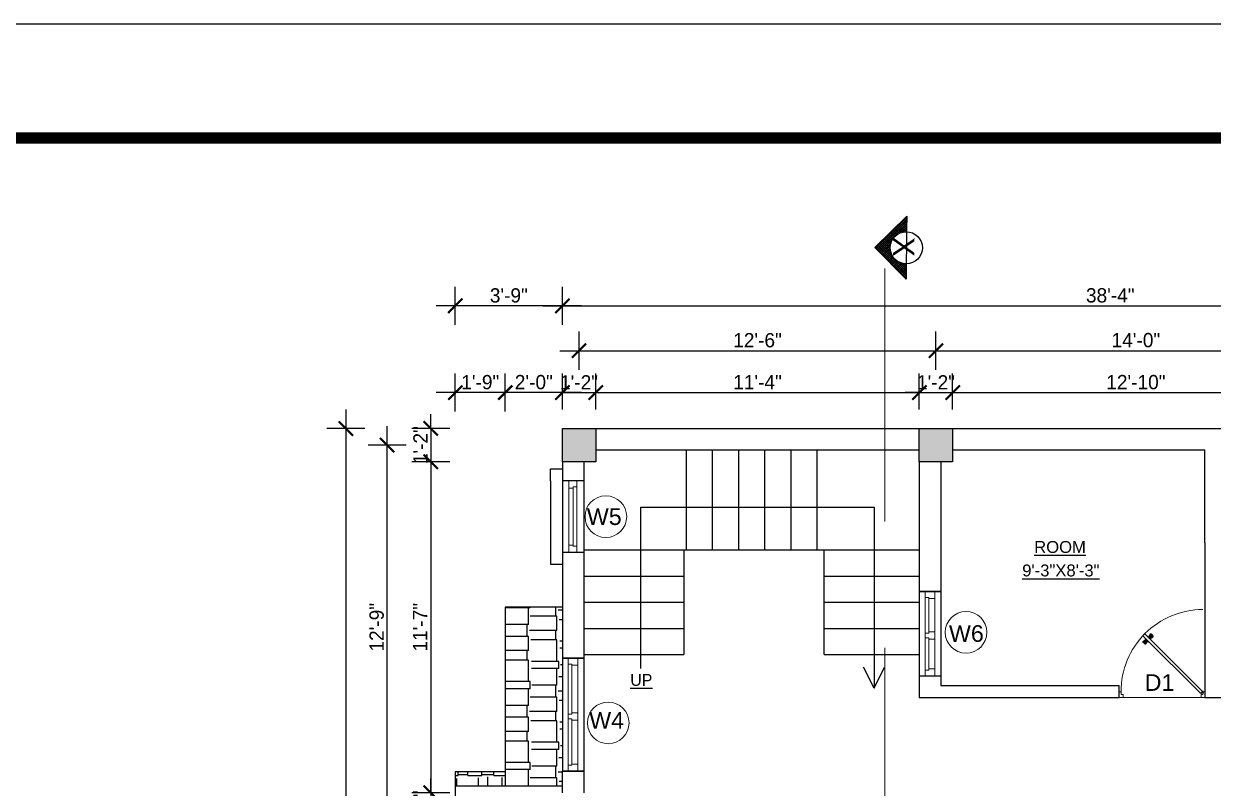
# Model space of a CAD drawing. Header units: inches. Extents: x 3672 to 10975, y -27382 to -746.
# Drawn here: x 4531.6 to 5031.4, y -25343.6 to -25022.4 of the extents above; entities that cross this region are included whole.
import ezdxf

# ---------------------------------------------------------------- set-up
doc = ezdxf.new("R2010")
doc.units = ezdxf.units.IN
doc.header["$LTSCALE"] = 17
doc.header["$MEASUREMENT"] = 0
doc.linetypes.add('21_FP_00$0$HIDDEN', pattern=[0.375, 0.25, -0.125])
doc.linetypes.add('PHANTOM2', pattern=[1.25, 0.625, -0.125, 0.125, -0.125, 0.125, -0.125])
for name, color, linetype, lineweight in [('25 BOT BAR', 12, 'Continuous', 25), ('aa_section_line', 2, 'PHANTOM2', 13), ('DOOR & WIN', 1, 'Continuous', 25), ('OUTLINE', 1, 'Continuous', 25), ('PUERTAS', 7, 'Continuous', 9), ('TEXT', 231, 'Continuous', 20), ('WINDOW FRAME PLAN', 162, 'Continuous', 18)]:
    doc.layers.add(name, color=color, linetype=linetype, lineweight=lineweight)
doc.layers.add('A-Sect-Iden', color=111, linetype='Continuous')
doc.styles.add('ARCHITECTURE', font='stylu.ttf')
doc.styles.add('DIMTEXT', font='arial.ttf', dxfattribs={"height": 6})
doc.styles.add('HEADING', font='swissel.ttf')
doc.dimstyles.new('8 SCALE', dxfattribs={"dimscale": 0, "dimtxt": 6, "dimasz": 6, "dimexe": 8, "dimexo": 8, "dimgap": 1.25, "dimtad": 1, "dimdec": 0, "dimzin": 3, "dimdsep": 46, "dimlunit": 4, "dimtxsty": 'ARCHITECTURE', "dimblk": 'ARCHTICK', "dimcen": 8, "dimdle": 8, "dimclrd": 5, "dimclre": 5, "dimclrt": 7, "dimadec": 0, "dimazin": 0, "dimtfac": 0.75, "dimtdec": 0, "dimtix": 1, "dimtmove": 2, "dimatfit": 3, "dimldrblk": 'ARCHTICK', "dimfxl": 8, "dimfxlon": 1, "dimtolj": 1, "dimtzin": 0, "dimlwd": -1, "dimlwe": -1, "dimarcsym": 0})

# ---------------------------------------------------------------- blocks, each defined once
blk = doc.blocks.new('3ft')
at = {"layer": 'PUERTAS', "color": 6}
for p, q in [((1.01, 2.52), (25.23, 26.74)), ((26.05, 25.92), (1.77, 1.64)), ((26.05, 25.92), (25.23, 26.74)), ((0, 2.4), (0, 0)), ((0.72, 2.4), (0, 2.4)), ((1.6, 0), (0, 0)), ((0.72, 1.52), (0.72, 2.44)), ((0.8, 1.52), (0.72, 1.52)), ((0.8, 1.52), (0.8, 2.41)), ((0.8, 1.2), (0.8, 1.52)), ((1.6, 1.2), (0.8, 1.2)), ((1.57, 1.84), (0.94, 2.47)), ((1.63, 1.89), (0.97, 2.55)), ((1.63, 1.89), (1.57, 1.84)), ((1.77, 1.64), (1.57, 1.84)), ((1.6, 0), (1.6, 1.2)), ((34.4, 0), (34.4, 1.2)), ((34.4, 1.2), (35.2, 1.2)), ((34.4, 0), (36, 0)), ((35.2, 1.2), (35.2, 2.4)), ((35.2, 2.4), (36, 2.4)), ((36, 0), (36, 2.4))]:
    blk.add_line(p, q, dxfattribs=at)
at = {"layer": 'PUERTAS', "color": 8}
for p, q in [((22.57, 24.94), (21.65, 25.68)), ((22.63, 24.99), (21.69, 25.75)), ((22.74, 25.1), (21.84, 25.9)), ((22.13, 26.28), (21.98, 26.13)), ((22.88, 25.24), (22.01, 26.06)), ((22.13, 26.28), (22.27, 26.42)), ((22.29, 26.41), (22.27, 26.42)), ((23.16, 25.52), (22.34, 26.39)), ((23.3, 25.66), (22.5, 26.56)), ((23.41, 25.77), (22.65, 26.71)), ((23.46, 25.83), (22.72, 26.75)), ((22.95, 24.96), (22.84, 25.07)), ((22.98, 24.99), (22.86, 25.1)), ((23.03, 25.04), (22.91, 25.15)), ((23.11, 25.12), (22.99, 25.23)), ((23.13, 24.76), (23.18, 24.99)), ((23.28, 25.3), (23.17, 25.41)), ((23.36, 25.37), (23.25, 25.49)), ((23.31, 24.94), (23.28, 25.08)), ((23.41, 25.43), (23.3, 25.54)), ((23.46, 25.09), (23.32, 25.13)), ((23.44, 25.45), (23.33, 25.56)), ((23.64, 25.27), (23.41, 25.22)), ((23.87, 25.49), (23.49, 25.3)), ((24.08, 25.71), (23.57, 25.38)), ((22.69, 24.32), (23.02, 24.83)), ((22.91, 24.53), (23.1, 24.91)), ((23.63, 23.38), (24.14, 23.72)), ((23.84, 23.6), (24.22, 23.79)), ((24.07, 23.82), (24.3, 23.88)), ((24.25, 24), (24.39, 23.97)), ((24.25, 23.26), (24.99, 22.34)), ((24.27, 23.64), (24.38, 23.53)), ((24.3, 23.67), (24.41, 23.56)), ((24.3, 23.32), (25.06, 22.38)), ((24.35, 23.72), (24.46, 23.61)), ((24.4, 24.15), (24.43, 24.01)), ((24.41, 23.43), (25.2, 22.53)), ((24.43, 23.8), (24.54, 23.69)), ((24.58, 24.33), (24.52, 24.1)), ((24.55, 23.57), (25.37, 22.7)), ((24.6, 23.97), (24.72, 23.86)), ((24.8, 24.56), (24.61, 24.18)), ((25.02, 24.77), (24.68, 24.26)), ((24.68, 24.05), (24.79, 23.94)), ((24.73, 24.1), (24.85, 23.99)), ((24.76, 24.13), (24.87, 24.02)), ((24.83, 23.85), (25.7, 23.03)), ((24.97, 23.99), (25.87, 23.2)), ((25.08, 24.1), (26.02, 23.34)), ((25.14, 24.15), (26.06, 23.41)), ((25.58, 22.82), (25.43, 22.67)), ((25.58, 22.82), (25.73, 22.97)), ((25.72, 22.98), (25.73, 22.97)), ((0, 0), (36, 0))]:
    blk.add_line(p, q, dxfattribs=at)
at = {"layer": 'PUERTAS', "color": 1}
for p, q in [((21.67, 25.73), (22.17, 26.23)), ((22.49, 24.95), (21.67, 25.61)), ((21.7, 25.82), (22.14, 26.26)), ((21.73, 25.79), (21.7, 25.82)), ((22.58, 26.7), (22.14, 26.26)), ((22.67, 26.73), (22.17, 26.23)), ((22.61, 26.67), (22.58, 26.7)), ((22.6, 24.96), (23.02, 25.38)), ((22.7, 25.07), (22.71, 25.06)), ((23.45, 25.91), (22.79, 26.73)), ((22.82, 25.06), (23.08, 25.32)), ((22.94, 24.95), (22.83, 25.07)), ((22.93, 24.94), (23.19, 25.21)), ((23.44, 25.81), (23.02, 25.38)), ((23.34, 25.58), (23.08, 25.32)), ((23.46, 25.47), (23.19, 25.21)), ((23.33, 25.7), (23.34, 25.69)), ((23.45, 25.46), (23.33, 25.57)), ((23.57, 25.47), (23.57, 25.47)), ((24.15, 25.79), (23.68, 25.48)), ((23.68, 25.48), (23.68, 25.48)), ((24.27, 25.78), (24.26, 25.79)), ((22.61, 24.25), (22.92, 24.72)), ((22.62, 24.13), (22.61, 24.14)), ((22.92, 24.72), (22.92, 24.72)), ((22.93, 24.84), (22.93, 24.83)), ((23.44, 23.31), (23.45, 23.3)), ((23.56, 23.3), (24.03, 23.61)), ((24.03, 23.61), (24.03, 23.62)), ((24.14, 23.62), (24.14, 23.62)), ((24.25, 23.62), (24.51, 23.89)), ((24.26, 23.29), (24.69, 23.71)), ((24.26, 23.63), (24.37, 23.52)), ((24.26, 23.18), (24.92, 22.37)), ((24.37, 23.52), (24.63, 23.77)), ((24.37, 23.4), (24.37, 23.4)), ((24.78, 24.15), (24.51, 23.89)), ((24.89, 24.03), (24.63, 23.77)), ((25.11, 24.14), (24.69, 23.71)), ((24.77, 24.14), (24.88, 24.03)), ((24.79, 24.38), (24.78, 24.37)), ((24.78, 24.26), (24.78, 24.26)), ((25.1, 24.84), (24.79, 24.38)), ((25, 24.03), (25, 24.03)), ((25.04, 22.36), (25.54, 22.86)), ((25.09, 24.96), (25.1, 24.95)), ((25.1, 22.42), (25.13, 22.39)), ((25.13, 22.39), (25.57, 22.83)), ((25.22, 24.14), (26.03, 23.48)), ((26.04, 23.37), (25.54, 22.86)), ((26.01, 23.27), (25.57, 22.83)), ((25.98, 23.3), (26.01, 23.27))]:
    blk.add_line(p, q, dxfattribs=at)
at = {"layer": 'PUERTAS', "color": 2}
for p, q in [((21.99, 26.11), (21.98, 26.13)), ((25.42, 22.68), (25.43, 22.67))]:
    blk.add_line(p, q, dxfattribs=at)
at = {"layer": 'PUERTAS', "color": 6}
for radius in [0.155, 0.0752]:
    blk.add_circle((0.82, 2.56), radius, dxfattribs=at)
blk.add_arc((0.82, 2.56), 34.38, 359.7285, 90.0333, dxfattribs=at)
at = {"layer": 'PUERTAS', "color": 1}
for centre, start, end in [((22.73, 26.68), 38.9236, 135), ((22.77, 25.12), 225, 315), ((23.28, 25.63), 315, 45), ((23.39, 25.86), 315, 38.9236), ((23.51, 25.41), 50.2572, 135), ((23.62, 25.53), 230.2572, 315), ((24.2, 25.73), 45, 135), ((22.54, 25.01), 231.0764, 315), ((22.67, 24.2), 135, 225), ((22.99, 24.89), 135, 219.7428), ((22.87, 24.78), 315, 39.7428), ((23.51, 23.36), 225, 315), ((24.09, 23.56), 50.2572, 135), ((24.2, 23.68), 230.2572, 315), ((24.32, 23.23), 135, 218.9236), ((24.42, 23.46), 135, 225), ((24.84, 24.31), 135, 219.7428), ((24.72, 24.21), 315, 39.7428), ((24.94, 23.98), 45, 135), ((24.98, 22.42), 218.9236, 315), ((25.04, 24.89), 315, 45), ((25.17, 24.08), 51.0764, 135), ((25.98, 23.42), 315, 51.0764)]:
    blk.add_arc(centre, 0.08, start, end, dxfattribs=at)
blk = doc.blocks.new('*U2798')
at = {"color": 3}
blk.add_blockref('3ft', (0, 0), dxfattribs=at)
blk = doc.blocks.new("W4'")
at = {"layer": '25 BOT BAR'}
for p, q in [((9894.28, -8421.4), (9894.28, -8468.92)), ((9903.28, -8421.4), (9903.28, -8468.92))]:
    blk.add_line(p, q, dxfattribs=at)
at = {"layer": 'DOOR & WIN'}
blk.add_line((9903.28, -8421.4), (9894.28, -8421.4), dxfattribs=at)
at = {"layer": 'OUTLINE'}
blk.add_line((9903.28, -8468.92), (9894.28, -8468.92), dxfattribs=at)
at = {"layer": 'WINDOW FRAME PLAN'}
for p, q in [((9896.78, -8421.4), (9896.78, -8423.9)), ((9900.78, -8421.4), (9900.78, -8424.4)), ((9896.78, -8468.92), (9896.78, -8423.9)), ((9896.78, -8423.9), (9898.28, -8423.9)), ((9898.28, -8423.9), (9898.28, -8424.4)), ((9898.28, -8424.4), (9898.28, -8444.9)), ((9898.28, -8424.4), (9900.78, -8424.4)), ((9900.78, -8424.4), (9900.78, -8468.92)), ((9896.78, -8444.9), (9898.28, -8444.9)), ((9898.28, -8444.4), (9900.78, -8444.4)), ((9896.78, -8446.9), (9898.28, -8446.9)), ((9898.28, -8446.9), (9898.28, -8447.4)), ((9898.28, -8446.9), (9898.28, -8466.42)), ((9898.28, -8447.4), (9900.78, -8447.4)), ((9896.78, -8468.92), (9896.78, -8466.42)), ((9896.78, -8466.42), (9898.28, -8466.42)), ((9898.28, -8465.92), (9900.78, -8465.92)), ((9898.28, -8466.42), (9898.28, -8465.92)), ((9900.78, -8468.92), (9900.78, -8465.92))]:
    blk.add_line(p, q, dxfattribs=at)
blk = doc.blocks.new('_ArchTick')
at = {"color": 0, "linetype": 'ByBlock', "const_width": 0.15}
blk.add_lwpolyline([(-0.5, -0.5), (0.5, 0.5)], dxfattribs=at)
blk = doc.blocks.new('*D2974')
at = {"layer": '25 BOT BAR', "color": 5, "transparency": 16777216}
for p, q in [((4702.63, -25192.46), (4702.63, -25186.46)), ((4710.63, -25192.46), (4694.63, -25192.46)), ((4702.63, -25192.46), (4702.63, -25206.46)), ((4710.63, -25206.46), (4694.63, -25206.46)), ((4702.63, -25206.46), (4702.63, -25212.46))]:
    blk.add_line(p, q, dxfattribs=at)
at = {"layer": 'Defpoints', "color": 0, "transparency": 16777216}
for p in [(4757.95, -25192.46), (4702.63, -25206.46), (4757.95, -25206.46)]:
    blk.add_point(p, dxfattribs=at)
at = {"layer": '25 BOT BAR', "color": 5, "transparency": 16777216, "xscale": 6, "yscale": 6, "zscale": 6}
for p, rotation in [((4702.63, -25192.46), 270), ((4702.63, -25206.46), 90)]:
    blk.add_blockref('_ArchTick', p, dxfattribs=dict(at, rotation=rotation))
at = {"layer": '25 BOT BAR', "color": 7, "transparency": 16777216, "insert": (4698.32, -25199.46), "char_height": 6, "attachment_point": 5, "rotation": 90, "style": 'ARCHITECTURE'}
blk.add_mtext('\\A1;1\'-2"', dxfattribs=at)
blk = doc.blocks.new('*D2975')
at = {"layer": '25 BOT BAR', "color": 5, "transparency": 16777216}
for p, q in [((4702.63, -25198.46), (4702.63, -25353.46)), ((4710.63, -25206.46), (4694.63, -25206.46)), ((4710.63, -25345.46), (4694.63, -25345.46))]:
    blk.add_line(p, q, dxfattribs=at)
at = {"layer": 'Defpoints', "color": 0, "transparency": 16777216}
for p in [(4757.95, -25206.46), (4702.63, -25345.46), (4757.95, -25345.46)]:
    blk.add_point(p, dxfattribs=at)
at = {"layer": '25 BOT BAR', "color": 5, "transparency": 16777216, "xscale": 6, "yscale": 6, "zscale": 6}
for p, rotation in [((4702.63, -25206.46), 90), ((4702.63, -25345.46), 270)]:
    blk.add_blockref('_ArchTick', p, dxfattribs=dict(at, rotation=rotation))
at = {"layer": '25 BOT BAR', "color": 7, "transparency": 16777216, "insert": (4698.16, -25275.96), "char_height": 6, "attachment_point": 5, "rotation": 90, "style": 'ARCHITECTURE'}
blk.add_mtext('\\A1;11\'-7"', dxfattribs=at)
blk = doc.blocks.new('*D2976')
at = {"layer": '25 BOT BAR', "color": 5, "transparency": 16777216}
for p, q in [((4702.63, -25345.46), (4702.63, -25339.46)), ((4710.63, -25345.46), (4694.63, -25345.46)), ((4702.63, -25345.46), (4702.63, -25359.46)), ((4710.63, -25359.46), (4694.63, -25359.46)), ((4702.63, -25359.46), (4702.63, -25365.46))]:
    blk.add_line(p, q, dxfattribs=at)
at = {"layer": 'Defpoints', "color": 0, "transparency": 16777216}
for p in [(4757.95, -25345.46), (4702.63, -25359.46), (4757.95, -25359.46)]:
    blk.add_point(p, dxfattribs=at)
at = {"layer": '25 BOT BAR', "color": 5, "transparency": 16777216, "xscale": 6, "yscale": 6, "zscale": 6}
for p, rotation in [((4702.63, -25345.46), 270), ((4702.63, -25359.46), 90)]:
    blk.add_blockref('_ArchTick', p, dxfattribs=dict(at, rotation=rotation))
at = {"layer": '25 BOT BAR', "color": 7, "transparency": 16777216, "insert": (4698.32, -25352.46), "char_height": 6, "attachment_point": 5, "rotation": 90, "style": 'ARCHITECTURE'}
blk.add_mtext('\\A1;1\'-2"', dxfattribs=at)
blk = doc.blocks.new('*D2983')
at = {"layer": '25 BOT BAR', "color": 5, "transparency": 16777216}
for p, q in [((4684.29, -25360.46), (4684.29, -25191.46)), ((4692.29, -25199.46), (4676.29, -25199.46)), ((4692.29, -25352.46), (4676.29, -25352.46))]:
    blk.add_line(p, q, dxfattribs=at)
at = {"layer": 'Defpoints', "color": 0, "transparency": 16777216}
for p in [(4684.29, -25199.46), (4764.95, -25199.46), (4764.95, -25352.46)]:
    blk.add_point(p, dxfattribs=at)
at = {"layer": '25 BOT BAR', "color": 5, "transparency": 16777216, "xscale": 6, "yscale": 6, "zscale": 6}
for p, rotation in [((4684.29, -25199.46), 90), ((4684.29, -25352.46), 270)]:
    blk.add_blockref('_ArchTick', p, dxfattribs=dict(at, rotation=rotation))
at = {"layer": '25 BOT BAR', "color": 7, "transparency": 16777216, "insert": (4679.94, -25275.96), "char_height": 6, "attachment_point": 5, "rotation": 90, "style": 'ARCHITECTURE'}
blk.add_mtext('\\A1;12\'-9"', dxfattribs=at)
blk = doc.blocks.new('*D2984')
at = {"layer": '25 BOT BAR', "color": 5, "transparency": 16777216}
for p, q in [((4667.01, -25184.46), (4667.01, -25660.46)), ((4675.01, -25192.46), (4659.01, -25192.46)), ((4675.01, -25652.46), (4659.01, -25652.46))]:
    blk.add_line(p, q, dxfattribs=at)
at = {"layer": 'Defpoints', "color": 0, "transparency": 16777216}
for p in [(4757.95, -25192.46), (4667.01, -25652.46), (4757.95, -25652.46)]:
    blk.add_point(p, dxfattribs=at)
at = {"layer": '25 BOT BAR', "color": 5, "transparency": 16777216, "xscale": 6, "yscale": 6, "zscale": 6}
for p, rotation in [((4667.01, -25192.46), 90), ((4667.01, -25652.46), 270)]:
    blk.add_blockref('_ArchTick', p, dxfattribs=dict(at, rotation=rotation))
at = {"layer": '25 BOT BAR', "color": 7, "transparency": 16777216, "insert": (4662.62, -25422.46), "char_height": 6, "attachment_point": 5, "rotation": 90, "style": 'ARCHITECTURE'}
blk.add_mtext('\\A1;38\'-4"', dxfattribs=at)
blk = doc.blocks.new('*D2996')
at = {"layer": '25 BOT BAR', "color": 5, "transparency": 16777216}
for p, q in [((4757.95, -25184.46), (4757.95, -25169.37)), ((4771.95, -25184.46), (4771.95, -25169.37)), ((4757.95, -25177.37), (4751.95, -25177.37)), ((4757.95, -25177.37), (4771.95, -25177.37)), ((4771.95, -25177.37), (4777.95, -25177.37))]:
    blk.add_line(p, q, dxfattribs=at)
at = {"layer": 'Defpoints', "color": 0, "transparency": 16777216}
for p in [(4771.95, -25177.37), (4757.95, -25192.46), (4771.95, -25192.46)]:
    blk.add_point(p, dxfattribs=at)
at = {"layer": '25 BOT BAR', "color": 5, "transparency": 16777216, "xscale": 6, "yscale": 6, "zscale": 6}
blk.add_blockref('_ArchTick', (4757.95, -25177.37), dxfattribs=at)
at = {"layer": '25 BOT BAR', "color": 5, "transparency": 16777216, "xscale": 6, "yscale": 6, "zscale": 6, "rotation": 180}
blk.add_blockref('_ArchTick', (4771.95, -25177.37), dxfattribs=at)
at = {"layer": '25 BOT BAR', "color": 7, "transparency": 16777216, "insert": (4764.95, -25173.06), "char_height": 6, "attachment_point": 5, "style": 'ARCHITECTURE'}
blk.add_mtext('\\A1;1\'-2"', dxfattribs=at)
blk = doc.blocks.new('*D2997')
at = {"layer": '25 BOT BAR', "color": 5, "transparency": 16777216}
for p, q in [((4771.95, -25184.46), (4771.95, -25169.37)), ((4907.95, -25184.46), (4907.95, -25169.37)), ((4763.95, -25177.37), (4915.95, -25177.37))]:
    blk.add_line(p, q, dxfattribs=at)
at = {"layer": 'Defpoints', "color": 0, "transparency": 16777216}
for p in [(4907.95, -25177.37), (4771.95, -25192.46), (4907.95, -25192.46)]:
    blk.add_point(p, dxfattribs=at)
at = {"layer": '25 BOT BAR', "color": 5, "transparency": 16777216, "xscale": 6, "yscale": 6, "zscale": 6, "rotation": 180}
blk.add_blockref('_ArchTick', (4771.95, -25177.37), dxfattribs=at)
at = {"layer": '25 BOT BAR', "color": 5, "transparency": 16777216, "xscale": 6, "yscale": 6, "zscale": 6}
blk.add_blockref('_ArchTick', (4907.95, -25177.37), dxfattribs=at)
at = {"layer": '25 BOT BAR', "color": 7, "transparency": 16777216, "insert": (4839.95, -25172.98), "char_height": 6, "attachment_point": 5, "style": 'ARCHITECTURE'}
blk.add_mtext('\\A1;11\'-4"', dxfattribs=at)
blk = doc.blocks.new('*D2998')
at = {"layer": '25 BOT BAR', "color": 5, "transparency": 16777216}
for p, q in [((4907.95, -25184.46), (4907.95, -25169.37)), ((4921.95, -25184.46), (4921.95, -25169.37)), ((4907.95, -25177.37), (4901.95, -25177.37)), ((4907.95, -25177.37), (4921.95, -25177.37)), ((4921.95, -25177.37), (4927.95, -25177.37))]:
    blk.add_line(p, q, dxfattribs=at)
at = {"layer": 'Defpoints', "color": 0, "transparency": 16777216}
for p in [(4921.95, -25177.37), (4907.95, -25192.46), (4921.95, -25192.46)]:
    blk.add_point(p, dxfattribs=at)
at = {"layer": '25 BOT BAR', "color": 5, "transparency": 16777216, "xscale": 6, "yscale": 6, "zscale": 6}
blk.add_blockref('_ArchTick', (4907.95, -25177.37), dxfattribs=at)
at = {"layer": '25 BOT BAR', "color": 5, "transparency": 16777216, "xscale": 6, "yscale": 6, "zscale": 6, "rotation": 180}
blk.add_blockref('_ArchTick', (4921.95, -25177.37), dxfattribs=at)
at = {"layer": '25 BOT BAR', "color": 7, "transparency": 16777216, "insert": (4914.95, -25173.06), "char_height": 6, "attachment_point": 5, "style": 'ARCHITECTURE'}
blk.add_mtext('\\A1;1\'-2"', dxfattribs=at)
blk = doc.blocks.new('*D2999')
at = {"layer": '25 BOT BAR', "color": 5, "transparency": 16777216}
for p, q in [((4921.95, -25184.46), (4921.95, -25169.37)), ((5075.95, -25184.46), (5075.95, -25169.37)), ((4913.95, -25177.37), (5083.95, -25177.37))]:
    blk.add_line(p, q, dxfattribs=at)
at = {"layer": 'Defpoints', "color": 0, "transparency": 16777216}
for p in [(5075.95, -25177.37), (4921.95, -25192.46), (5075.95, -25192.46)]:
    blk.add_point(p, dxfattribs=at)
at = {"layer": '25 BOT BAR', "color": 5, "transparency": 16777216, "xscale": 6, "yscale": 6, "zscale": 6, "rotation": 180}
blk.add_blockref('_ArchTick', (4921.95, -25177.37), dxfattribs=at)
at = {"layer": '25 BOT BAR', "color": 5, "transparency": 16777216, "xscale": 6, "yscale": 6, "zscale": 6}
blk.add_blockref('_ArchTick', (5075.95, -25177.37), dxfattribs=at)
at = {"layer": '25 BOT BAR', "color": 7, "transparency": 16777216, "insert": (4998.95, -25173.01), "char_height": 6, "attachment_point": 5, "style": 'ARCHITECTURE'}
blk.add_mtext('\\A1;12\'-10"', dxfattribs=at)
blk = doc.blocks.new('*D3003')
at = {"layer": '25 BOT BAR', "color": 5, "transparency": 16777216}
for p, q in [((4764.95, -25167.76), (4764.95, -25151.76)), ((4914.95, -25167.76), (4914.95, -25151.76)), ((4756.95, -25159.76), (4922.95, -25159.76))]:
    blk.add_line(p, q, dxfattribs=at)
at = {"layer": 'Defpoints', "color": 0, "transparency": 16777216}
for p in [(4914.95, -25159.76), (4764.95, -25199.46), (4914.95, -25199.46)]:
    blk.add_point(p, dxfattribs=at)
at = {"layer": '25 BOT BAR', "color": 5, "transparency": 16777216, "xscale": 6, "yscale": 6, "zscale": 6, "rotation": 180}
blk.add_blockref('_ArchTick', (4764.95, -25159.76), dxfattribs=at)
at = {"layer": '25 BOT BAR', "color": 5, "transparency": 16777216, "xscale": 6, "yscale": 6, "zscale": 6}
blk.add_blockref('_ArchTick', (4914.95, -25159.76), dxfattribs=at)
at = {"layer": '25 BOT BAR', "color": 7, "transparency": 16777216, "insert": (4839.95, -25155.4), "char_height": 6, "attachment_point": 5, "style": 'ARCHITECTURE'}
blk.add_mtext('\\A1;12\'-6"', dxfattribs=at)
blk = doc.blocks.new('*D3004')
at = {"layer": '25 BOT BAR', "color": 5, "transparency": 16777216}
for p, q in [((4914.95, -25167.76), (4914.95, -25151.76)), ((5082.95, -25167.76), (5082.95, -25151.76)), ((4906.95, -25159.76), (5090.95, -25159.76))]:
    blk.add_line(p, q, dxfattribs=at)
at = {"layer": 'Defpoints', "color": 0, "transparency": 16777216}
for p in [(5082.95, -25159.76), (4914.95, -25199.46), (5082.95, -25199.46)]:
    blk.add_point(p, dxfattribs=at)
at = {"layer": '25 BOT BAR', "color": 5, "transparency": 16777216, "xscale": 6, "yscale": 6, "zscale": 6, "rotation": 180}
blk.add_blockref('_ArchTick', (4914.95, -25159.76), dxfattribs=at)
at = {"layer": '25 BOT BAR', "color": 5, "transparency": 16777216, "xscale": 6, "yscale": 6, "zscale": 6}
blk.add_blockref('_ArchTick', (5082.95, -25159.76), dxfattribs=at)
at = {"layer": '25 BOT BAR', "color": 7, "transparency": 16777216, "insert": (4998.95, -25155.36), "char_height": 6, "attachment_point": 5, "style": 'ARCHITECTURE'}
blk.add_mtext('\\A1;14\'-0"', dxfattribs=at)
blk = doc.blocks.new('*D3006')
at = {"layer": '25 BOT BAR', "color": 5, "transparency": 16777216}
for p, q in [((4757.95, -25148.94), (4757.95, -25132.94)), ((5218.41, -25148.94), (5218.41, -25132.94)), ((4749.95, -25140.94), (5226.41, -25140.94))]:
    blk.add_line(p, q, dxfattribs=at)
at = {"layer": 'Defpoints', "color": 0, "transparency": 16777216}
for p in [(5218.41, -25140.94), (4757.95, -25192.46), (5218.41, -25192.46)]:
    blk.add_point(p, dxfattribs=at)
at = {"layer": '25 BOT BAR', "color": 5, "transparency": 16777216, "xscale": 6, "yscale": 6, "zscale": 6, "rotation": 180}
blk.add_blockref('_ArchTick', (4757.95, -25140.94), dxfattribs=at)
at = {"layer": '25 BOT BAR', "color": 5, "transparency": 16777216, "xscale": 6, "yscale": 6, "zscale": 6}
blk.add_blockref('_ArchTick', (5218.41, -25140.94), dxfattribs=at)
at = {"layer": '25 BOT BAR', "color": 7, "transparency": 16777216, "insert": (4988.18, -25136.56), "char_height": 6, "attachment_point": 5, "style": 'ARCHITECTURE'}
blk.add_mtext('\\A1;38\'-4"', dxfattribs=at)
blk = doc.blocks.new('*D3020')
at = {"layer": '25 BOT BAR', "color": 5, "transparency": 16777216}
for p, q in [((4733.95, -25185.37), (4733.95, -25169.37)), ((4757.95, -25184.46), (4757.95, -25169.37)), ((4765.95, -25177.37), (4725.95, -25177.37))]:
    blk.add_line(p, q, dxfattribs=at)
at = {"layer": 'Defpoints', "color": 0, "transparency": 16777216}
for p in [(4733.95, -25177.37), (4757.95, -25192.46), (4733.95, -25267.46)]:
    blk.add_point(p, dxfattribs=at)
at = {"layer": '25 BOT BAR', "color": 5, "transparency": 16777216, "xscale": 6, "yscale": 6, "zscale": 6, "rotation": 180}
blk.add_blockref('_ArchTick', (4733.95, -25177.37), dxfattribs=at)
at = {"layer": '25 BOT BAR', "color": 5, "transparency": 16777216, "xscale": 6, "yscale": 6, "zscale": 6}
blk.add_blockref('_ArchTick', (4757.95, -25177.37), dxfattribs=at)
at = {"layer": '25 BOT BAR', "color": 7, "transparency": 16777216, "insert": (4745.95, -25173.01), "char_height": 6, "attachment_point": 5, "style": 'ARCHITECTURE'}
blk.add_mtext('\\A1;2\'-0"', dxfattribs=at)
blk = doc.blocks.new('*D3021')
at = {"layer": '25 BOT BAR', "color": 5, "transparency": 16777216}
for p, q in [((4712.95, -25148.94), (4712.95, -25132.94)), ((4757.95, -25148.94), (4757.95, -25132.94)), ((4765.95, -25140.94), (4704.95, -25140.94))]:
    blk.add_line(p, q, dxfattribs=at)
at = {"layer": 'Defpoints', "color": 0, "transparency": 16777216}
for p in [(4712.95, -25140.94), (4757.95, -25192.46), (4712.95, -25336.7)]:
    blk.add_point(p, dxfattribs=at)
at = {"layer": '25 BOT BAR', "color": 5, "transparency": 16777216, "xscale": 6, "yscale": 6, "zscale": 6, "rotation": 180}
blk.add_blockref('_ArchTick', (4712.95, -25140.94), dxfattribs=at)
at = {"layer": '25 BOT BAR', "color": 5, "transparency": 16777216, "xscale": 6, "yscale": 6, "zscale": 6}
blk.add_blockref('_ArchTick', (4757.95, -25140.94), dxfattribs=at)
at = {"layer": '25 BOT BAR', "color": 7, "transparency": 16777216, "insert": (4735.45, -25136.58), "char_height": 6, "attachment_point": 5, "style": 'ARCHITECTURE'}
blk.add_mtext('\\A1;3\'-9"', dxfattribs=at)
blk = doc.blocks.new('*D3031')
at = {"layer": '25 BOT BAR', "color": 5, "transparency": 16777216}
for p, q in [((4712.95, -25185.37), (4712.95, -25169.37)), ((4733.95, -25185.37), (4733.95, -25169.37)), ((4741.95, -25177.37), (4704.95, -25177.37))]:
    blk.add_line(p, q, dxfattribs=at)
at = {"layer": 'Defpoints', "color": 0, "transparency": 16777216}
for p in [(4712.95, -25177.37), (4733.95, -25267.46), (4712.95, -25336.7)]:
    blk.add_point(p, dxfattribs=at)
at = {"layer": '25 BOT BAR', "color": 5, "transparency": 16777216, "xscale": 6, "yscale": 6, "zscale": 6, "rotation": 180}
blk.add_blockref('_ArchTick', (4712.95, -25177.37), dxfattribs=at)
at = {"layer": '25 BOT BAR', "color": 5, "transparency": 16777216, "xscale": 6, "yscale": 6, "zscale": 6}
blk.add_blockref('_ArchTick', (4733.95, -25177.37), dxfattribs=at)
at = {"layer": '25 BOT BAR', "color": 7, "transparency": 16777216, "insert": (4723.45, -25173.02), "char_height": 6, "attachment_point": 5, "style": 'ARCHITECTURE'}
blk.add_mtext('\\A1;1\'-9"', dxfattribs=at)

msp = doc.modelspace()

# ---------------------------------------------------------------- hatches: boundary and pattern name
at = {"layer": 'A-Sect-Iden', "ltscale": 0.5}
h = msp.add_hatch(dxfattribs=at)
h.set_pattern_fill('ANSI37', color=2, scale=5, style=0)
h.set_pattern_definition([(45, (-20946.595, -31298.03465), (-0.441941738, 0.441941738), []), (135, (-20946.595, -31298.03465), (-0.441941738, -0.441941738), [])])
h.paths.add_polyline_path([(4902.41, -25123.27), (4902.34, -25129.76), (4889.24, -25116.38), (4902.62, -25103.28), (4902.55, -25109.77, 1)])
at = {"layer": 'DOOR & WIN'}
h = msp.add_hatch(color=256, dxfattribs=at)
h.dxf.hatch_style = 1
h.paths.add_polyline_path([(4771.95, -25192.46), (4757.95, -25192.46), (4757.95, -25206.46), (4771.95, -25206.46)])
h = msp.add_hatch(color=256, dxfattribs=at)
h.dxf.hatch_style = 1
h.paths.add_polyline_path([(4921.95, -25192.46), (4907.95, -25192.46), (4907.95, -25206.46), (4921.95, -25206.46)])
at = {"layer": 'OUTLINE'}
h = msp.add_hatch(dxfattribs=at)
h.set_pattern_fill('AR-RSHKE', color=8, angle=90)
h.set_pattern_definition([(90, (-5252.342, -6798.299), (-12, 25.5), [6, -5, 7, -3, 9, -4]), (90, (-5252.842, -6792.299), (-12, 25.5), [5, -19, 4, -6]), (90, (-5251.592, -6780.299), (-12, 25.5), [3, -31]), (180, (-5252.342, -6798.299), (-12, -8.5), [11.5, -36.5]), (180, (-5252.342, -6792.299), (-12, -8.5), [11.25, -36.75]), (180, (-5252.342, -6787.299), (-12, -8.5), [10.5, -37.5]), (180, (-5251.592, -6780.299), (-12, -8.5), [11.5, -36.5]), (180, (-5251.592, -6777.299), (-12, -8.5), [11.5, -36.5]), (180, (-5252.342, -6768.299), (-12, -8.5), [11, -37])])
h.paths.add_polyline_path([(4733.95, -25342.7), (4757.95, -25342.7), (4757.95, -25336.46), (4757.95, -25288.94), (4757.95, -25267.46), (4733.95, -25267.46)])
h = msp.add_hatch(dxfattribs=at)
h.set_pattern_fill('AR-RSHKE', color=8)
h.set_pattern_definition([(0, (-5252.342, -6798.299), (25.5, 12), [6, -5, 7, -3, 9, -4]), (0, (-5246.342, -6797.799), (25.5, 12), [5, -19, 4, -6]), (0, (-5234.342, -6799.049), (25.5, 12), [3, -31]), (90, (-5252.342, -6798.299), (-8.5, 12), [11.5, -36.5]), (90, (-5246.342, -6798.299), (-8.5, 12), [11.25, -36.75]), (90, (-5241.342, -6798.299), (-8.5, 12), [10.5, -37.5]), (90, (-5234.342, -6799.049), (-8.5, 12), [11.5, -36.5]), (90, (-5231.342, -6799.049), (-8.5, 12), [11.5, -36.5]), (90, (-5222.342, -6798.299), (-8.5, 12), [11, -37])])
h.paths.add_polyline_path([(4733.95, -25336.7), (4712.95, -25336.7), (4712.95, -25342.7), (4733.95, -25342.7)])

# ---------------------------------------------------------------- linework, layer by layer
msp.add_lwpolyline([(3671.9, -27267.47), (3671.9, -25022.43), (6846.71, -25022.43), (6846.71, -27267.47)], close=True)
at = {"const_width": 4.8}
msp.add_lwpolyline([(6798.71, -27219.47), (6798.71, -25070.43), (3815.9, -25070.43), (3815.9, -27219.47)], close=True, dxfattribs=at)
at = {"layer": '25 BOT BAR'}
for p, q in [((4771.95, -25192.46), (4907.95, -25192.46)), ((4771.95, -25201.46), (4865.95, -25201.46)), ((4809.95, -25201.46), (4809.95, -25243.46)), ((4820.95, -25201.46), (4820.95, -25243.46)), ((4831.95, -25201.46), (4831.95, -25243.46)), ((4842.95, -25201.46), (4842.95, -25243.46)), ((4853.95, -25201.46), (4853.95, -25243.46)), ((4864.95, -25201.46), (4864.95, -25243.46)), ((4865.95, -25201.46), (4907.95, -25201.46)), ((5027.95, -25240.46), (5027.95, -25201.46)), ((4752.95, -25214.46), (4752.95, -25209.46)), ((4752.95, -25209.46), (4757.95, -25209.46)), ((4757.95, -25206.46), (4757.95, -25225.64)), ((4766.95, -25206.46), (4766.95, -25288.94)), ((4907.95, -25206.46), (4907.95, -25305.46)), ((4916.95, -25206.46), (4916.95, -25300.46)), ((4752.95, -25214.46), (4752.95, -25244.46)), ((4757.95, -25214.46), (4757.95, -25244.46)), ((4766.95, -25214.46), (4757.95, -25214.46)), ((4790.95, -25293.25), (4790.95, -25225.46)), ((4790.95, -25225.46), (4888.95, -25225.46)), ((4888.95, -25225.46), (4888.95, -25301.59)), ((4752.95, -25244.46), (4752.95, -25249.46)), ((4757.95, -25244.46), (4757.95, -25288.94)), ((4757.95, -25244.46), (4766.95, -25244.46)), ((4766.95, -25243.46), (4808.95, -25243.46)), ((4808.95, -25243.46), (4808.95, -25287.46)), ((4808.95, -25243.46), (4867.95, -25243.46)), ((4867.95, -25243.46), (4907.95, -25243.46)), ((4867.95, -25287.46), (4867.95, -25243.46)), ((4752.95, -25249.46), (4757.95, -25249.46)), ((4766.95, -25254.46), (4808.95, -25254.46)), ((4867.95, -25254.46), (4907.95, -25254.46)), ((4766.95, -25265.46), (4808.95, -25265.46)), ((4867.95, -25265.46), (4907.95, -25265.46)), ((4907.95, -25260.94), (4916.95, -25260.94)), ((4907.95, -25260.94), (4907.95, -25296.46)), ((4916.95, -25260.94), (4916.95, -25296.46)), ((4733.95, -25267.46), (4733.95, -25342.7)), ((4757.95, -25267.46), (4733.95, -25267.46)), ((4766.95, -25276.46), (4808.95, -25276.46)), ((4867.95, -25276.46), (4907.95, -25276.46)), ((4757.95, -25288.94), (4766.95, -25288.94)), ((4766.95, -25287.46), (4808.95, -25287.46)), ((4867.95, -25287.46), (4907.95, -25287.46)), ((4888.95, -25301.59), (4884.55, -25292.75)), ((4888.95, -25301.59), (4893.34, -25292.75)), ((4916.95, -25300.46), (4991.95, -25300.46)), ((4991.95, -25305.46), (4991.95, -25300.46)), ((4907.95, -25305.46), (4991.95, -25305.46)), ((5027.95, -25305.46), (5045.95, -25305.46)), ((4712.95, -25336.7), (4712.95, -25496.46)), ((4733.95, -25336.7), (4712.95, -25336.7)), ((4757.95, -25345.46), (4757.95, -25336.46)), ((4757.95, -25336.46), (4766.95, -25336.46)), ((4766.95, -25336.46), (4766.95, -25345.46)), ((4757.95, -25342.7), (4712.95, -25342.7))]:
    msp.add_line(p, q, dxfattribs=at)
at = {"layer": 'A-Sect-Iden', "ltscale": 0.5}
msp.add_lwpolyline([(4902.6, -25108.77), (4902.38, -25129.74), (4889.27, -25116.36), (4902.65, -25103.26), (4902.6, -25108.77)], dxfattribs=at)
msp.add_circle((4902.48, -25116.52), 6.75, dxfattribs=at)
at = {"layer": 'aa_section_line', "linetype": '21_FP_00$0$HIDDEN', "ltscale": 25}
msp.add_line((4893.52, -25125.27), (4893.5, -25748.98), dxfattribs=at)
at = {"layer": 'DOOR & WIN'}
for p, q in [((4907.95, -25192.46), (5218.41, -25192.46)), ((4921.95, -25201.46), (5027.95, -25201.46)), ((5027.95, -25240.46), (5027.95, -25305.46)), ((4916.95, -25260.94), (4907.95, -25260.94))]:
    msp.add_line(p, q, dxfattribs=at)
at = {"layer": 'OUTLINE'}
msp.add_line((4916.95, -25296.46), (4907.95, -25296.46), dxfattribs=at)
for points in [[(4757.95, -25192.46), (4771.95, -25192.46), (4771.95, -25206.46), (4757.95, -25206.46)], [(4907.95, -25192.46), (4921.95, -25192.46), (4921.95, -25206.46), (4907.95, -25206.46)]]:
    msp.add_lwpolyline(points, close=True, dxfattribs=at)
at = {"layer": 'TEXT'}
for centre in [(4776.22, -25229.49), (4927.59, -25278.09), (4777.22, -25316.13)]:
    msp.add_circle(centre, 8.75, dxfattribs=at)
at = {"layer": 'WINDOW FRAME PLAN'}
for p, q in [((4760.71, -25214.46), (4760.71, -25217.46)), ((4764.01, -25214.46), (4764.01, -25216.96)), ((4760.71, -25217.46), (4760.71, -25241.46)), ((4762.52, -25217.46), (4760.71, -25217.46)), ((4762.52, -25241.96), (4762.52, -25216.96)), ((4762.52, -25216.96), (4762.52, -25217.46)), ((4764.01, -25216.96), (4762.52, -25216.96)), ((4764.01, -25216.96), (4764.01, -25241.96)), ((4762.52, -25241.46), (4760.71, -25241.46)), ((4760.71, -25244.46), (4760.71, -25241.46)), ((4762.52, -25241.96), (4762.52, -25241.46)), ((4764.01, -25241.96), (4762.52, -25241.96)), ((4764.01, -25244.46), (4764.01, -25241.96)), ((4910.45, -25260.94), (4910.45, -25263.44)), ((4910.45, -25296.46), (4910.45, -25263.44)), ((4910.45, -25263.44), (4911.95, -25263.44)), ((4911.95, -25263.44), (4911.95, -25263.94)), ((4911.95, -25263.94), (4911.95, -25278.44)), ((4911.95, -25263.94), (4914.45, -25263.94)), ((4914.45, -25260.94), (4914.45, -25263.94)), ((4914.45, -25263.94), (4914.45, -25296.46)), ((4910.45, -25278.44), (4911.95, -25278.44)), ((4910.45, -25280.44), (4911.95, -25280.44)), ((4911.95, -25277.94), (4914.45, -25277.94)), ((4911.95, -25280.44), (4911.95, -25280.94)), ((4911.95, -25280.44), (4911.95, -25293.96)), ((4911.95, -25280.94), (4914.45, -25280.94)), ((4910.45, -25296.46), (4910.45, -25293.96)), ((4910.45, -25293.96), (4911.95, -25293.96)), ((4911.95, -25293.46), (4914.45, -25293.46)), ((4911.95, -25293.96), (4911.95, -25293.46)), ((4914.45, -25296.46), (4914.45, -25293.46))]:
    msp.add_line(p, q, dxfattribs=at)

# ---------------------------------------------------------------- block references
at = {"layer": '25 BOT BAR'}
msp.add_blockref("W4'", (-5136.34, -16867.54), dxfattribs=at)
at = {"layer": 'DOOR & WIN', "xscale": -1}
msp.add_blockref('*U2798', (5027.95, -25305.46), dxfattribs=at)

# ---------------------------------------------------------------- texts
at = {"layer": 'A-Sect-Iden', "ltscale": 0.5, "insert": (4901.38, -25116.13), "char_height": 9, "width": 12.25, "attachment_point": 5, "rotation": 269.2631, "style": 'HEADING'}
msp.add_mtext('X', dxfattribs=at)
at = {"layer": 'DOOR & WIN', "char_height": 5, "attachment_point": 5}
for s, insert in [('{\\fArial TUR|b0|i0|c0|p34;\\L\\C7;ROOM}', (4967.08, -25242.27)), ('{\\fArial TUR|b0|i0|c0|p34;\\L\\C7;9\'-3"X8\'-3"}', (4967.43, -25252.13)), ('{\\L\\C7;UP}', (4791.12, -25298.13))]:
    msp.add_mtext(s, dxfattribs=dict(at, insert=insert))
at = {"layer": 'TEXT', "style": 'DIMTEXT'}
for s, p in [('W5', (4768.22, -25232.99)), ('W6', (4920.39, -25282.09)), ('W4', (4769.22, -25318.58))]:
    msp.add_text(s, height=7, rotation=360, dxfattribs=at).set_placement(p)
msp.add_text('D1', height=7, dxfattribs=at).set_placement((5002.63, -25302.68))

# ---------------------------------------------------------------- dimensions: what is measured, and where the dimension line sits
at = {"layer": '25 BOT BAR'}
for base, p1, p2, picture, middle in [((4712.95, -25140.94), (4757.95, -25192.46), (4712.95, -25336.7), '*D3021', (4735.45, -25136.58)), ((5218.41, -25140.94), (4757.95, -25192.46), (5218.41, -25192.46), '*D3006', (4988.18, -25136.56)), ((4914.95, -25159.76), (4764.95, -25199.46), (4914.95, -25199.46), '*D3003', (4839.95, -25155.4)), ((5082.95, -25159.76), (4914.95, -25199.46), (5082.95, -25199.46), '*D3004', (4998.95, -25155.36)), ((4712.95, -25177.37), (4733.95, -25267.46), (4712.95, -25336.7), '*D3031', (4723.45, -25173.02)), ((4733.95, -25177.37), (4757.95, -25192.46), (4733.95, -25267.46), '*D3020', (4745.95, -25173.01)), ((4771.95, -25177.37), (4757.95, -25192.46), (4771.95, -25192.46), '*D2996', (4764.95, -25173.06)), ((4907.95, -25177.37), (4771.95, -25192.46), (4907.95, -25192.46), '*D2997', (4839.95, -25172.98)), ((4921.95, -25177.37), (4907.95, -25192.46), (4921.95, -25192.46), '*D2998', (4914.95, -25173.06)), ((5075.95, -25177.37), (4921.95, -25192.46), (5075.95, -25192.46), '*D2999', (4998.95, -25173.01))]:
    dim = msp.add_linear_dim(base=base, p1=p1, p2=p2, dimstyle='8 SCALE', override={"dimscale": 1}, dxfattribs=at)
    dim.commit()
    dim.dimension.update_dxf_attribs({"geometry": picture, "text_midpoint": middle})
for base, p1, p2, picture, middle in [((4667.01, -25652.46), (4757.95, -25192.46), (4757.95, -25652.46), '*D2984', (4662.62, -25422.46)), ((4702.63, -25206.46), (4757.95, -25192.46), (4757.95, -25206.46), '*D2974', (4698.32, -25199.46)), ((4684.29, -25199.46), (4764.95, -25352.46), (4764.95, -25199.46), '*D2983', (4679.94, -25275.96)), ((4702.63, -25345.46), (4757.95, -25206.46), (4757.95, -25345.46), '*D2975', (4698.16, -25275.96)), ((4702.63, -25359.46), (4757.95, -25345.46), (4757.95, -25359.46), '*D2976', (4698.32, -25352.46))]:
    dim = msp.add_linear_dim(base=base, p1=p1, p2=p2, angle=90, dimstyle='8 SCALE', override={"dimscale": 1}, dxfattribs=at)
    dim.commit()
    dim.dimension.update_dxf_attribs({"geometry": picture, "text_midpoint": middle})

doc.saveas('drawing.dxf')
